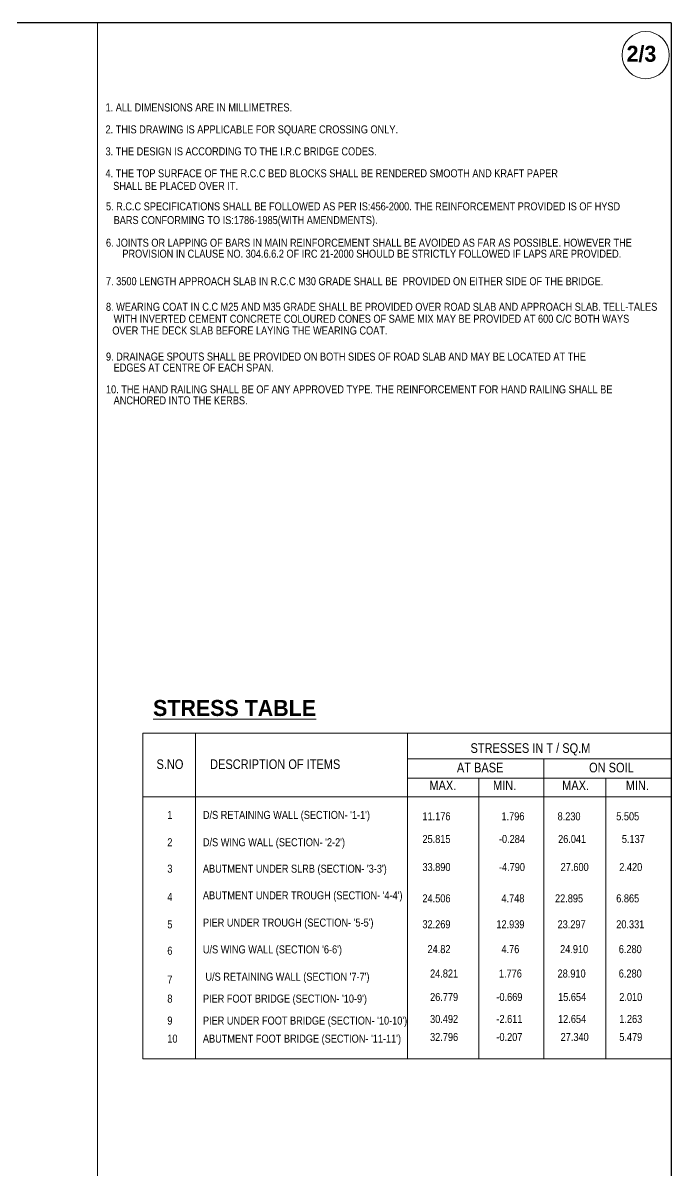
# Model space of a CAD drawing. Header units: millimetres. Extents: x 80 to 6605, y 46 to 2491.
# Drawn here: x 6238.4 to 6440.8, y 327.4 to 685.7 of the extents above; entities that cross this region are included whole.
import ezdxf

# ---------------------------------------------------------------- set-up
doc = ezdxf.new("R2010")
doc.units = ezdxf.units.MM
for name, color, linetype in [('abutment', 2, 'Continuous'), ('MAIN', 7, 'Continuous'), ('STEEL', 5, 'Continuous'), ('TEXT_GENERAL', 4, 'Continuous')]:
    doc.layers.add(name, color=color, linetype=linetype)
doc.styles.add('ARIAL NARROW', font='ARIALN.TTF')
doc.styles.add('CITYBLUEPR', font='cityb___.ttf')

msp = doc.modelspace()

# ---------------------------------------------------------------- linework, layer by layer
at = {"color": 0}
for q in [(5550.81445, 685.66503), (6440.81445, 95.66503)]:
    msp.add_line((6440.81445, 685.66503), q, dxfattribs=at)
at = {"layer": 'MAIN', "color": 0, "linetype": 'Continuous', "lineweight": 9}
for p, q in [((6275.91676, 463.7808), (6275.91676, 362.0642)), ((6292.31968, 463.7808), (6292.31968, 362.0642)), ((6358.50223, 463.7808), (6358.50223, 362.0642)), ((6440.81445, 463.7808), (6440.81445, 362.06841)), ((6401.13475, 455.84229), (6401.13475, 362.0642)), ((6380.77113, 449.75609), (6380.77113, 362.0642)), ((6420.43936, 449.75609), (6420.43936, 362.0642))]:
    msp.add_line(p, q, dxfattribs=at)
at = {"layer": 'MAIN', "color": 0, "lineweight": 9}
for p, q in [((6275.91676, 463.7808), (6440.81445, 463.7808)), ((6358.50223, 455.84229), (6440.81445, 455.84229)), ((6358.50223, 449.75609), (6440.81445, 449.75609)), ((6275.91676, 443.98996), (6440.81445, 443.98996)), ((6275.91676, 362.0642), (6440.81445, 362.0642))]:
    msp.add_line(p, q, dxfattribs=at)
at = {"layer": 'STEEL', "color": 0, "lineweight": 9}
msp.add_circle((6432.89947, 675.61929), 7.37169, dxfattribs=at)
at = {"layer": 'TEXT_GENERAL', "color": 0, "lineweight": 9}
msp.add_line((6261.73929, 95.66503), (6261.73929, 685.66503), dxfattribs=at)

# ---------------------------------------------------------------- texts
at = {"layer": 'abutment', "color": 0, "lineweight": 5, "style": 'ARIAL NARROW'}
for s, p in [('2. THIS DRAWING IS APPLICABLE FOR SQUARE CROSSING ONLY.', (6264.21886, 651.16668)), ('3. THE DESIGN IS ACCORDING TO THE I.R.C BRIDGE CODES.', (6264.21886, 644.30953)), ('4. THE TOP SURFACE OF THE R.C.C BED BLOCKS SHALL BE RENDERED SMOOTH AND KRAFT PAPER', (6264.21886, 637.45239)), ('   SHALL BE PLACED OVER IT.', (6264.21886, 633.51915)), ('5. R.C.C SPECIFICATIONS SHALL BE FOLLOWED AS PER IS:456-2000. THE REINFORCEMENT PROVIDED IS OF HYSD', (6264.35874, 627.12261)), ('   BARS CONFORMING TO IS:1786-1985(WITH AMENDMENTS).', (6264.35874, 622.84571)), ('6. JOINTS OR LAPPING OF BARS IN MAIN REINFORCEMENT SHALL BE AVOIDED AS FAR AS POSSIBLE. HOWEVER THE ', (6264.35874, 615.76986)), ('PROVISION IN CLAUSE NO. 304.6.6.2 OF IRC 21-2000 SHOULD BE STRICTLY FOLLOWED IF LAPS ARE PROVIDED.', (6269.46907, 612.34129)), ('7. 3500 LENGTH APPROACH SLAB IN R.C.C M30 GRADE SHALL BE  PROVIDED ON EITHER SIDE OF THE BRIDGE.', (6264.35874, 603.73452)), ('8. WEARING COAT IN C.C M25 AND M35 GRADE SHALL BE PROVIDED OVER ROAD SLAB AND APPROACH SLAB. TELL-TALES ', (6264.35874, 595.7556)), ('   WITH INVERTED CEMENT CONCRETE COLOURED CONES OF SAME MIX MAY BE PROVIDED AT 600 C/C BOTH WAYS', (6264.35874, 592.02207)), ('    OVER THE DECK SLAB BEFORE LAYING THE WEARING COAT.', (6263.15646, 588.35322)), ('9. DRAINAGE SPOUTS SHALL BE PROVIDED ON BOTH SIDES OF ROAD SLAB AND MAY BE LOCATED AT THE ', (6264.35874, 580.20226)), ('   EDGES AT CENTRE OF EACH SPAN.', (6264.35874, 576.77369)), ('10. THE HAND RAILING SHALL BE OF ANY APPROVED TYPE. THE REINFORCEMENT FOR HAND RAILING SHALL BE', (6264.35874, 569.96204)), ('   ANCHORED INTO THE KERBS.', (6264.35874, 566.53347))]:
    msp.add_text(s, height=2.5, dxfattribs=at).set_placement(p)
at = {"layer": 'MAIN', "color": 0, "linetype": 'Continuous', "lineweight": 9, "style": 'ARIAL NARROW'}
msp.add_text('1. ALL DIMENSIONS ARE IN MILLIMETRES.', height=2.5, dxfattribs=at).set_placement((6264.21886, 658.02382))
at = {"layer": 'MAIN', "color": 0, "lineweight": 9, "style": 'ARIAL NARROW'}
for s, height, p in [('       STRESSES IN T / SQ.M', 3, (6371.5101, 457.66931)), ('S.NO', 3, (6280.1384, 452.64159)), ('DESCRIPTION OF ITEMS', 3, (6296.86773, 452.64159)), ('         AT BASE                            ON SOIL', 3, (6365.35131, 451.58312)), ('MAX.            MIN.               MAX.            MIN.', 3, (6365.35131, 446.02616)), ('1', 2.5, (6283.51446, 437.03964)), ("D/S RETAINING WALL (SECTION- '1-1')", 2.5, (6294.62571, 437.03964)), ('11.176                    1.796             8.230              5.505', 2.5, (6363.17811, 436.61406)), ('2', 2.5, (6283.51446, 428.50475)), ("D/S WING WALL (SECTION- '2-2')", 2.5, (6294.62571, 428.50475)), ('25.815                   -0.284             26.041              5.137', 2.5, (6363.17811, 429.52537)), ("ABUTMENT UNDER SLRB (SECTION- '3-3')", 2.5, (6294.62571, 420.25133)), ('33.890                   -4.790              27.600            2.420', 2.5, (6363.17811, 420.76084)), ('3', 2.5, (6283.51446, 420.25133)), ('4', 2.5, (6283.51446, 411.40719)), ("ABUTMENT UNDER TROUGH (SECTION- '4-4')", 2.5, (6294.62571, 411.91843)), ('24.506                    4.748            22.895             6.865', 2.5, (6363.17811, 410.98161)), ('5', 2.5, (6283.51446, 402.8723)), ("PIER UNDER TROUGH (SECTION- '5-5')", 2.5, (6294.62571, 403.41888)), ('32.269                  12.939             23.297            20.331', 2.5, (6363.17811, 402.88747)), ('6', 2.5, (6283.51446, 394.61887)), ("U/S WING WALL (SECTION '6-6') ", 2.5, (6294.62571, 395.03676)), ('  24.82                    4.76                24.910            6.280', 2.5, (6363.17811, 395.12839)), ('7', 2.5, (6283.51446, 385.60517)), (" U/S RETAINING WALL (SECTION '7-7') ", 2.5, (6294.62571, 386.50187)), ('   24.821                1.776              28.910             6.280', 2.5, (6363.17811, 387.50931)), ('8', 2.5, (6283.51446, 379.668)), ("PIER FOOT BRIDGE (SECTION- '10-9')", 2.5, (6294.62571, 379.668)), ('   26.779               -0.669              15.654             2.010', 2.5, (6363.17811, 380.17752)), ('9', 2.5, (6283.51446, 372.80006)), ("PIER UNDER FOOT BRIDGE (SECTION- '10-10')", 2.5, (6294.62571, 372.80006)), ('   30.492               -2.611              12.654             1.263', 2.5, (6363.17811, 373.30958)), ('10', 2.5, (6283.51446, 367.16742)), ("ABUTMENT FOOT BRIDGE (SECTION- '11-11')", 2.5, (6294.62571, 367.16742)), ('   32.796               -0.207               27.340            5.479', 2.5, (6363.17811, 367.67694))]:
    msp.add_text(s, height=height, dxfattribs=at).set_placement(p)
at = {"layer": 'TEXT_GENERAL', "color": 0, "lineweight": 9, "style": 'CITYBLUEPR'}
for s, p in [('2/3', (6426.92563, 673.53292)), ('%%USTRESS TABLE', (6279.06157, 469.19736))]:
    msp.add_text(s, height=5, dxfattribs=at).set_placement(p)

doc.saveas('drawing.dxf')
